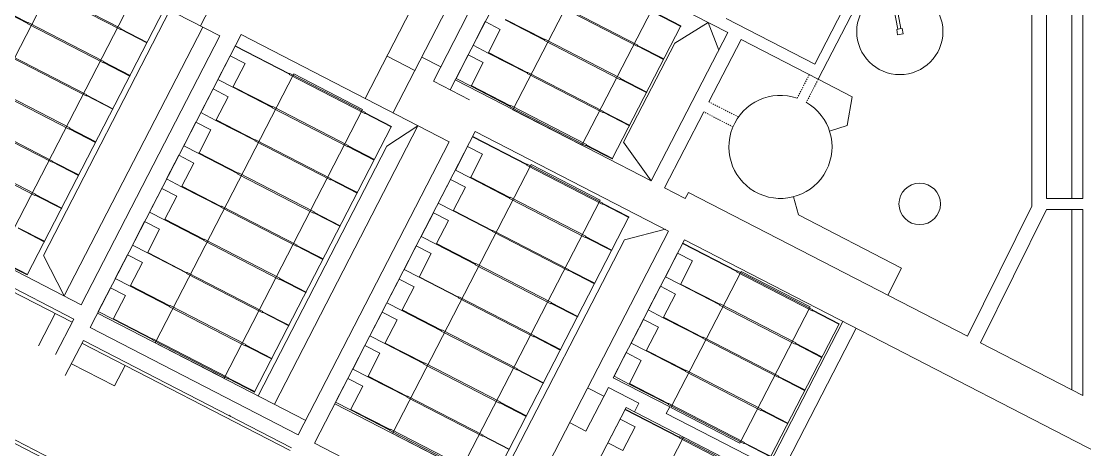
# Model space of a CAD drawing. Header units: millimetres. Extents: x -17350 to 3652, y -2474 to 12378.
# Drawn here: x -16449 to -15528, y -578 to -207 of the extents above; entities that cross this region are included whole.
import ezdxf

# ---------------------------------------------------------------- set-up
doc = ezdxf.new("R2010")
doc.units = ezdxf.units.MM
doc.linetypes.add('DASHED_1', pattern=[2, 1, -1])
doc.layers.add('HOVED', color=40, linetype='Continuous', lineweight=9)

msp = doc.modelspace()

# ---------------------------------------------------------------- linework, layer by layer
at = {"layer": 'HOVED'}
for p, q in [((-16294.09, -211.22), (-16239.58, -105.5)), ((-15708.54, -115.8), (-15690.3, -214.05)), ((-15705.76, -115.35), (-15687.54, -213.53)), ((-16460.13, -125.62), (-16277.36, -219.84)), ((-16127.19, -286.2), (-16047.83, -132.26)), ((-16077.92, -266.59), (-16012.67, -140.02)), ((-15837.52, -217.02), (-15960.55, -153.59)), ((-15715.34, -153.54), (-15762.17, -244.38)), ((-15704.57, -151.64), (-15759.11, -257.44)), ((-15574.01, -367.32), (-15574.01, -151.64)), ((-15561.41, -360.84), (-15561.41, -151.64)), ((-15539.36, -360.84), (-15539.36, -151.64)), ((-15530.05, -360.84), (-15530.05, -151.64)), ((-16428.96, -180.64), (-16363.44, -214.41)), ((-16428.44, -179.63), (-16362.92, -213.4)), ((-16101.3, -176.6), (-16151.58, -274.13)), ((-16477.67, -191.53), (-16443.62, -209.08)), ((-16477.44, -191.08), (-16443.39, -208.63)), ((-16092.4, -259.13), (-16056.99, -190.44)), ((-16325.47, -196.71), (-16444.17, -426.96)), ((-16430.21, -410.2), (-16320.58, -197.56)), ((-15981.49, -195.04), (-15915.98, -228.82)), ((-15980.97, -194.03), (-15915.46, -227.81)), ((-15901.02, -199.81), (-15878.23, -211.56)), ((-15900.79, -199.36), (-15878, -211.11)), ((-16443.77, -209.36), (-16443.25, -208.35)), ((-16443.77, -209.36), (-16443.25, -208.35)), ((-16443.77, -209.36), (-16378.25, -243.14)), ((-16443.25, -208.35), (-16377.73, -242.13)), ((-16030.2, -205.93), (-15996.16, -223.49)), ((-16029.97, -205.49), (-15995.93, -223.04)), ((-15878, -211.11), (-15937.47, -326.46)), ((-15854.39, -208.32), (-15883.39, -226.12)), ((-15878.23, -211.56), (-15878, -211.11)), ((-15854.39, -208.32), (-15845.33, -232.16)), ((-15762.17, -244.38), (-15838.94, -204.8)), ((-16412.09, -445.17), (-16292.02, -212.28)), ((-16397.42, -452.73), (-16277.36, -219.84)), ((-16389.76, -472.4), (-16259, -218.76)), ((-16363.44, -214.41), (-16362.92, -213.4)), ((-16363.44, -214.41), (-16362.92, -213.4)), ((-16363.3, -214.13), (-16340.51, -225.88)), ((-16363.07, -213.68), (-16340.28, -225.43)), ((-16078.64, -311.74), (-16259, -218.76)), ((-15837.52, -217.02), (-15903.76, -345.51)), ((-15688.85, -213.78), (-15691.17, -214.21)), ((-15691.17, -214.21), (-15690.31, -218.89)), ((-15685.66, -218.02), (-15690.31, -218.89)), ((-15688.85, -213.78), (-15686.53, -213.35)), ((-15686.53, -213.35), (-15685.66, -218.02)), ((-16264.21, -228.86), (-16217.17, -253.11)), ((-16263.98, -228.41), (-16216.94, -252.66)), ((-15996.3, -223.77), (-15995.78, -222.76)), ((-15996.3, -223.77), (-15995.78, -222.76)), ((-15996.3, -223.77), (-15930.79, -257.54)), ((-15995.78, -222.76), (-15930.27, -256.53)), ((-15883.39, -226.12), (-15927.68, -312.03)), ((-15915.98, -228.82), (-15915.46, -227.81)), ((-15915.98, -228.82), (-15915.46, -227.81)), ((-15915.83, -228.54), (-15893.04, -240.29)), ((-15915.6, -228.09), (-15892.81, -239.84)), ((-15825.99, -222.96), (-15853.8, -276.92)), ((-15759.11, -257.44), (-15825.99, -222.96)), ((-16458.58, -238.09), (-16393.06, -271.86)), ((-16458.06, -237.08), (-16392.54, -270.86)), ((-16108.39, -249.72), (-16132.57, -237.26)), ((-16086, -246.72), (-16102.46, -238.23)), ((-16045.01, -234.66), (-16044.78, -234.21)), ((-16045.01, -234.66), (-16010.97, -252.21)), ((-16044.78, -234.21), (-16010.74, -251.76)), ((-16378.25, -243.14), (-16377.73, -242.13)), ((-16378.25, -243.14), (-16377.73, -242.13)), ((-16378.11, -242.86), (-16355.32, -254.61)), ((-16377.88, -242.41), (-16355.08, -254.16)), ((-15893.04, -240.29), (-15892.81, -239.84)), ((-16355.32, -254.61), (-16355.08, -254.16)), ((-16217.31, -253.39), (-16216.79, -252.38)), ((-16217.31, -253.39), (-16151.8, -287.16)), ((-16216.79, -252.38), (-16151.28, -286.16)), ((-16011.11, -252.49), (-16010.59, -251.48)), ((-16011.11, -252.49), (-16010.59, -251.48)), ((-16011.11, -252.49), (-15945.6, -286.27)), ((-16010.59, -251.48), (-15945.08, -285.26)), ((-15930.79, -257.54), (-15930.27, -256.53)), ((-15930.79, -257.54), (-15930.27, -256.53)), ((-15930.64, -257.26), (-15907.85, -269.01)), ((-15930.41, -256.81), (-15907.62, -268.56)), ((-15729.6, -272.66), (-15759.11, -257.44)), ((-16473.39, -266.81), (-16407.87, -300.59)), ((-16472.87, -265.81), (-16407.35, -299.58)), ((-16266.02, -264.28), (-16265.79, -263.83)), ((-16266.02, -264.28), (-16231.98, -281.83)), ((-16265.79, -263.83), (-16231.75, -281.39)), ((-16061.12, -275.26), (-16092.4, -259.13)), ((-16041.61, -274.44), (-16073.49, -258)), ((-16059.82, -263.39), (-16059.59, -262.94)), ((-16059.82, -263.39), (-16025.78, -280.94)), ((-16059.59, -262.94), (-16025.55, -280.49)), ((-16393.06, -271.86), (-16392.54, -270.86)), ((-16393.06, -271.86), (-16392.54, -270.86)), ((-16392.92, -271.58), (-16370.13, -283.33)), ((-16392.69, -271.14), (-16369.89, -282.89)), ((-16041.61, -274.44), (-15903.76, -345.51)), ((-15907.85, -269.01), (-15907.62, -268.56)), ((-15729.6, -272.66), (-15733.93, -297.55)), ((-16370.13, -283.33), (-16369.89, -282.89)), ((-16232.12, -282.11), (-16231.6, -281.11)), ((-16232.12, -282.11), (-16231.6, -281.11)), ((-16232.12, -282.11), (-16166.61, -315.89)), ((-16231.6, -281.11), (-16166.09, -314.88)), ((-16025.92, -281.22), (-16025.4, -280.21)), ((-16025.92, -281.22), (-15960.41, -314.99)), ((-16025.4, -280.21), (-15959.89, -313.99)), ((-15945.6, -286.27), (-15945.08, -285.26)), ((-15945.6, -286.27), (-15945.08, -285.26)), ((-16487.68, -294.53), (-16422.16, -328.31)), ((-16280.83, -293.01), (-16280.6, -292.56)), ((-16280.83, -293.01), (-16246.79, -310.56)), ((-16280.6, -292.56), (-16246.56, -310.11)), ((-16151.8, -287.16), (-16151.28, -286.16)), ((-16151.65, -286.88), (-16128.86, -298.63)), ((-16151.42, -286.44), (-16128.63, -298.19)), ((-15945.45, -285.99), (-15922.66, -297.74)), ((-15945.22, -285.54), (-15922.43, -297.29)), ((-15858.27, -285.59), (-15892.23, -351.45)), ((-16488.2, -295.54), (-16422.68, -329.32)), ((-16407.87, -300.59), (-16407.35, -299.58)), ((-16407.73, -300.31), (-16384.94, -312.06)), ((-16407.49, -299.86), (-16384.7, -311.61)), ((-16128.86, -298.63), (-16247.57, -528.89)), ((-16230.15, -538.97), (-16105.78, -297.75)), ((-16195.34, -572.63), (-16056.14, -302.63)), ((-16105.78, -297.75), (-16132.76, -315.45)), ((-16128.86, -298.63), (-16128.63, -298.19)), ((-16056.14, -302.63), (-15888.82, -388.9)), ((-15922.66, -297.74), (-15922.43, -297.29)), ((-15733.93, -297.55), (-15749.29, -302.45)), ((-16384.94, -312.06), (-16384.7, -311.61)), ((-16246.93, -310.84), (-16246.41, -309.83)), ((-16246.93, -310.84), (-16246.41, -309.83)), ((-16246.93, -310.84), (-16181.42, -344.62)), ((-16246.41, -309.83), (-16180.9, -343.61)), ((-16209.4, -565.39), (-16078.64, -311.74)), ((-16058.58, -307.34), (-16011.54, -331.6)), ((-16058.34, -306.9), (-16011.31, -331.15)), ((-15903.76, -345.51), (-15927.68, -312.03)), ((-16295.64, -321.73), (-16295.41, -321.29)), ((-16295.64, -321.73), (-16261.6, -339.29)), ((-16295.41, -321.29), (-16261.37, -338.84)), ((-16244.25, -531.7), (-16132.76, -315.45)), ((-16166.61, -315.89), (-16166.09, -314.88)), ((-16166.61, -315.89), (-16166.09, -314.88)), ((-16166.46, -315.61), (-16143.67, -327.36)), ((-16166.23, -315.16), (-16143.44, -326.91)), ((-15960.41, -314.99), (-15959.89, -313.99)), ((-15960.26, -314.71), (-15937.47, -326.46)), ((-15960.03, -314.27), (-15937.24, -326.02)), ((-16503.01, -324.27), (-16437.49, -358.04)), ((-16502.49, -323.26), (-16436.97, -357.04)), ((-16422.68, -329.32), (-16422.16, -328.31)), ((-16422.54, -329.04), (-16399.75, -340.79)), ((-16422.3, -328.59), (-16399.51, -340.34)), ((-16011.68, -331.88), (-16011.16, -330.87)), ((-16011.16, -330.87), (-15945.65, -364.64)), ((-15937.47, -326.46), (-15937.24, -326.02)), ((-16399.75, -340.79), (-16399.51, -340.34)), ((-16261.74, -339.57), (-16261.22, -338.56)), ((-16261.74, -339.57), (-16261.22, -338.56)), ((-16261.74, -339.57), (-16196.23, -373.34)), ((-16261.22, -338.56), (-16195.71, -372.33)), ((-16011.68, -331.88), (-15946.17, -365.65)), ((-16181.42, -344.62), (-16180.9, -343.61)), ((-16181.42, -344.62), (-16180.9, -343.61)), ((-16181.27, -344.34), (-16158.48, -356.09)), ((-16181.04, -343.89), (-16158.25, -355.64)), ((-16060.39, -342.77), (-16060.16, -342.32)), ((-16060.39, -342.77), (-16026.35, -360.32)), ((-16060.16, -342.32), (-16026.12, -359.87)), ((-16397.42, -452.73), (-16580.2, -358.5)), ((-16437.49, -358.04), (-16436.97, -357.04)), ((-16437.35, -357.76), (-16414.55, -369.51)), ((-16437.11, -357.32), (-16414.32, -369.06)), ((-16310.45, -350.46), (-16310.22, -350.01)), ((-16310.45, -350.46), (-16276.41, -368.01)), ((-16310.22, -350.01), (-16276.18, -367.56)), ((-16158.48, -356.09), (-16158.25, -355.64)), ((-15892.23, -351.45), (-15874.29, -360.7)), ((-15874.29, -360.7), (-15871.54, -355.37)), ((-15629.88, -479.95), (-15871.54, -355.37)), ((-15776.2, -374.97), (-15780.39, -359.16)), ((-16403.83, -465.15), (-16600.66, -363.67)), ((-16276.55, -368.29), (-16276.03, -367.28)), ((-16276.55, -368.29), (-16211.04, -402.07)), ((-16276.03, -367.28), (-16210.52, -401.06)), ((-16026.49, -360.6), (-16025.97, -359.59)), ((-16026.49, -360.6), (-16025.97, -359.59)), ((-16026.49, -360.6), (-15960.98, -394.38)), ((-16025.97, -359.59), (-15960.46, -393.37)), ((-15946.17, -365.65), (-15945.65, -364.64)), ((-15946.02, -365.37), (-15923.23, -377.12)), ((-15945.79, -364.92), (-15923, -376.67)), ((-15574.01, -367.32), (-15629.88, -479.95)), ((-15530.05, -360.84), (-15561.41, -360.84)), ((-16414.55, -369.51), (-16414.32, -369.06)), ((-16196.23, -373.34), (-16195.71, -372.33)), ((-16196.23, -373.34), (-16195.71, -372.33)), ((-16196.08, -373.06), (-16173.29, -384.81)), ((-16195.85, -372.61), (-16173.06, -384.36)), ((-16075.2, -371.5), (-16074.97, -371.05)), ((-16075.2, -371.5), (-16041.16, -389.05)), ((-16074.97, -371.05), (-16040.93, -388.6)), ((-15923, -376.67), (-16041.71, -606.93)), ((-15923.23, -377.12), (-15923, -376.67)), ((-15686.85, -421.03), (-15776.2, -374.97)), ((-15561.41, -370.27), (-15618.68, -485.73)), ((-15530.05, -370.27), (-15561.41, -370.27)), ((-15539.36, -526.59), (-15539.36, -370.27)), ((-15530.05, -531.42), (-15530.05, -370.27)), ((-16452.15, -386.49), (-16429.36, -398.24)), ((-16451.92, -386.04), (-16429.13, -397.79)), ((-16325.26, -379.19), (-16325.03, -378.74)), ((-16325.26, -379.19), (-16291.22, -396.74)), ((-16325.03, -378.74), (-16290.99, -396.29)), ((-16173.29, -384.81), (-16173.06, -384.36)), ((-16291.36, -397.02), (-16290.84, -396.01)), ((-16290.84, -396.01), (-16225.33, -429.79)), ((-16041.3, -389.33), (-16040.78, -388.32)), ((-16041.3, -389.33), (-16040.78, -388.32)), ((-16041.3, -389.33), (-15975.78, -423.1)), ((-16040.78, -388.32), (-15975.27, -422.1)), ((-15992.26, -589.53), (-15888.82, -388.9)), ((-15960.98, -394.38), (-15960.46, -393.37)), ((-15960.98, -394.38), (-15960.46, -393.37)), ((-15960.83, -394.1), (-15938.04, -405.85)), ((-15960.6, -393.65), (-15937.81, -405.4)), ((-15891.39, -387.18), (-15927.01, -396.48)), ((-16429.36, -398.24), (-16429.13, -397.79)), ((-16291.36, -397.02), (-16225.85, -430.79)), ((-16211.04, -402.07), (-16210.52, -401.06)), ((-16210.89, -401.79), (-16188.1, -413.54)), ((-16210.66, -401.34), (-16187.87, -413.09)), ((-16090.01, -400.22), (-16089.78, -399.77)), ((-16090.01, -400.22), (-16055.97, -417.77)), ((-16089.78, -399.77), (-16055.73, -417.33)), ((-16037.49, -610.77), (-15927.01, -396.48)), ((-15936.58, -516.05), (-15874.96, -396.53)), ((-15876.66, -399.83), (-15876.43, -399.38)), ((-15876.66, -399.83), (-15829.62, -424.08)), ((-15876.43, -399.38), (-15829.39, -423.63)), ((-15721.79, -475.5), (-15874.96, -396.53)), ((-16412.09, -445.17), (-16430.21, -410.2)), ((-16340.07, -407.91), (-16339.84, -407.46)), ((-16340.07, -407.91), (-16306.03, -425.46)), ((-16339.84, -407.46), (-16305.8, -425.02)), ((-16188.1, -413.54), (-16187.87, -413.09)), ((-16405.27, -467.95), (-16505.43, -416.31)), ((-16466.96, -415.22), (-16444.17, -426.96)), ((-16466.73, -414.77), (-16443.94, -426.52)), ((-16056.11, -418.05), (-16055.59, -417.05)), ((-16056.11, -418.05), (-16055.59, -417.05)), ((-16056.11, -418.05), (-15990.59, -451.83)), ((-16055.59, -417.05), (-15990.07, -450.82)), ((-15975.78, -423.1), (-15975.27, -422.1)), ((-15975.78, -423.1), (-15975.27, -422.1)), ((-15975.64, -422.82), (-15952.85, -434.57)), ((-15975.41, -422.38), (-15952.62, -434.13)), ((-15829.77, -424.36), (-15829.25, -423.35)), ((-15829.25, -423.35), (-15763.73, -457.13)), ((-15686.85, -421.03), (-15698.89, -444.37)), ((-16306.17, -425.74), (-16305.65, -424.74)), ((-16306.17, -425.74), (-16240.66, -459.52)), ((-16305.65, -424.74), (-16240.14, -458.51)), ((-16225.85, -430.79), (-16225.33, -429.79)), ((-16225.7, -430.51), (-16202.91, -442.26)), ((-16225.47, -430.07), (-16202.68, -441.82)), ((-16104.82, -428.95), (-16104.59, -428.5)), ((-16104.82, -428.95), (-16070.78, -446.5)), ((-16104.59, -428.5), (-16070.54, -446.05)), ((-15829.77, -424.36), (-15764.25, -458.14)), ((-16354.88, -436.64), (-16354.65, -436.19)), ((-16354.88, -436.64), (-16320.84, -454.19)), ((-16354.65, -436.19), (-16320.61, -453.74)), ((-16202.91, -442.26), (-16202.68, -441.82)), ((-15878.48, -435.25), (-15878.25, -434.81)), ((-15878.48, -435.25), (-15844.43, -452.81)), ((-15878.25, -434.81), (-15844.2, -452.36)), ((-16070.92, -446.78), (-16070.4, -445.77)), ((-16070.92, -446.78), (-16005.4, -480.56)), ((-16070.4, -445.77), (-16004.88, -479.55)), ((-15990.59, -451.83), (-15990.07, -450.82)), ((-15990.59, -451.83), (-15990.07, -450.82)), ((-15990.22, -451.1), (-15967.43, -462.85)), ((-16434.37, -488.39), (-16419.93, -460.39)), ((-16203, -552.97), (-16383.36, -459.98)), ((-16320.98, -454.47), (-16320.46, -453.46)), ((-16320.98, -454.47), (-16255.47, -488.25)), ((-16320.46, -453.46), (-16254.95, -487.24)), ((-16240.66, -459.52), (-16240.14, -458.51)), ((-16240.51, -459.24), (-16217.72, -470.99)), ((-16240.28, -458.79), (-16217.49, -470.54)), ((-16119.63, -457.67), (-16119.4, -457.23)), ((-16119.63, -457.67), (-16085.59, -475.23)), ((-16119.4, -457.23), (-16085.35, -474.78)), ((-15990.45, -451.55), (-15967.66, -463.3)), ((-15844.58, -453.09), (-15844.06, -452.08)), ((-15844.58, -453.09), (-15844.06, -452.08)), ((-15844.58, -453.09), (-15779.06, -486.86)), ((-15844.06, -452.08), (-15778.54, -485.86)), ((-15764.25, -458.14), (-15763.73, -457.13)), ((-15764.11, -457.86), (-15741.32, -469.61)), ((-15763.88, -457.41), (-15741.09, -469.16)), ((-16419.7, -495.95), (-16403.83, -465.15)), ((-16369.69, -465.36), (-16369.46, -464.92)), ((-16369.69, -465.36), (-16335.65, -482.92)), ((-16369.46, -464.92), (-16335.42, -482.47)), ((-15967.66, -463.3), (-15967.43, -462.85)), ((-15893.29, -463.98), (-15893.06, -463.53)), ((-15893.29, -463.98), (-15859.24, -481.53)), ((-15893.06, -463.53), (-15859.01, -481.08)), ((-15802.09, -592.27), (-15737.67, -467.31)), ((-15741.09, -469.16), (-15800.56, -584.51)), ((-15741.32, -469.61), (-15741.09, -469.16)), ((-15558.92, -1034.87), (-16640.28, -477.38)), ((-15910.97, -850.21), (-16636.19, -476.33)), ((-16209.4, -565.39), (-16389.76, -472.4)), ((-16217.72, -470.99), (-16217.49, -470.54)), ((-16085.73, -475.51), (-16085.21, -474.5)), ((-16085.73, -475.51), (-16020.21, -509.28)), ((-16085.21, -474.5), (-16019.69, -508.27)), ((-15795.39, -607.13), (-15726.33, -473.16)), ((-15403.7, -639.49), (-15721.79, -475.5)), ((-16411.26, -514.09), (-16395.54, -483.6)), ((-16216.46, -579.08), (-16396.82, -486.09)), ((-16215.18, -576.58), (-16395.54, -483.6)), ((-16335.79, -483.2), (-16335.27, -482.19)), ((-16335.79, -483.2), (-16270.28, -516.97)), ((-16335.27, -482.19), (-16269.76, -515.96)), ((-16255.47, -488.25), (-16254.95, -487.24)), ((-16255.32, -487.97), (-16232.53, -499.72)), ((-16255.09, -487.52), (-16232.3, -499.27)), ((-16134.44, -486.4), (-16134.21, -485.95)), ((-16134.44, -486.4), (-16100.39, -503.95)), ((-16134.21, -485.95), (-16100.16, -503.5)), ((-16005.4, -480.56), (-16004.88, -479.55)), ((-16005.26, -480.28), (-15982.47, -492.03)), ((-16005.03, -479.83), (-15982.24, -491.58)), ((-15859.39, -481.81), (-15858.87, -480.8)), ((-15859.39, -481.81), (-15858.87, -480.8)), ((-15859.39, -481.81), (-15793.87, -515.59)), ((-15858.87, -480.8), (-15793.35, -514.58)), ((-15779.06, -486.86), (-15778.54, -485.86)), ((-15779.06, -486.86), (-15778.54, -485.86)), ((-15778.92, -486.58), (-15756.13, -498.33)), ((-15778.69, -486.14), (-15755.9, -497.88)), ((-15530.05, -531.42), (-15618.68, -485.73)), ((-15982.47, -492.03), (-15982.24, -491.58)), ((-15908.1, -492.71), (-15907.87, -492.26)), ((-15908.1, -492.71), (-15874.05, -510.26)), ((-15907.87, -492.26), (-15873.82, -509.81)), ((-16368.5, -523.14), (-16405.97, -503.82)), ((-16368.5, -523.14), (-16359.41, -505.49)), ((-16232.53, -499.72), (-16232.3, -499.27)), ((-16100.54, -504.23), (-16100.02, -503.22)), ((-16100.54, -504.23), (-16035.02, -538.01)), ((-16100.02, -503.22), (-16034.5, -537)), ((-15756.13, -498.33), (-15755.9, -497.88)), ((-16149.25, -515.13), (-16149.02, -514.68)), ((-16149.25, -515.13), (-16115.2, -532.68)), ((-16149.02, -514.68), (-16114.97, -532.23)), ((-16020.21, -509.28), (-16019.69, -508.27)), ((-16020.07, -509), (-15997.28, -520.75)), ((-16019.84, -508.55), (-15997.05, -520.3)), ((-15874.2, -510.54), (-15873.68, -509.53)), ((-15874.2, -510.54), (-15873.68, -509.53)), ((-15874.2, -510.54), (-15808.68, -544.32)), ((-15873.68, -509.53), (-15808.16, -543.31)), ((-15793.87, -515.59), (-15793.35, -514.58)), ((-15793.87, -515.59), (-15793.35, -514.58)), ((-15793.73, -515.31), (-15770.94, -527.06)), ((-15793.5, -514.86), (-15770.71, -526.61)), ((-16270.28, -516.97), (-16269.76, -515.96)), ((-16270.13, -516.69), (-16247.34, -528.44)), ((-16269.9, -516.24), (-16247.11, -527.99)), ((-15997.28, -520.75), (-15997.05, -520.3)), ((-15960.35, -562.16), (-15940.85, -524.35)), ((-15944.76, -531.92), (-15958.82, -524.67)), ((-15914.38, -537.99), (-15940.85, -524.35)), ((-15887.71, -541.24), (-15936.58, -516.05)), ((-15922.91, -521.43), (-15922.68, -520.98)), ((-15922.91, -521.43), (-15888.86, -538.98)), ((-15922.68, -520.98), (-15888.63, -538.54)), ((-16115.35, -532.96), (-16114.83, -531.95)), ((-16115.35, -532.96), (-16049.83, -566.73)), ((-16114.83, -531.95), (-16049.31, -565.73)), ((-15770.94, -527.06), (-15770.71, -526.61)), ((-16037.49, -610.77), (-16177.73, -538.47)), ((-16164.06, -543.85), (-16163.83, -543.4)), ((-16163.83, -543.4), (-16129.78, -560.96)), ((-16048.14, -779.5), (-15925.59, -541.8)), ((-16035.02, -538.01), (-16034.5, -537)), ((-16034.88, -537.73), (-16012.09, -549.48)), ((-16034.65, -537.28), (-16011.86, -549.03)), ((-15926.27, -543.12), (-15879.24, -567.37)), ((-15796.29, -608.47), (-15925.59, -541.8)), ((-15914.38, -537.99), (-15918.29, -545.57)), ((-15890.68, -547.01), (-15887.71, -541.24)), ((-15889.01, -539.26), (-15888.49, -538.26)), ((-15889.01, -539.26), (-15823.49, -573.04)), ((-15888.49, -538.26), (-15822.97, -572.03)), ((-15808.68, -544.32), (-15808.16, -543.31)), ((-15808.68, -544.32), (-15808.16, -543.31)), ((-16268.99, -548.38), (-16268.19, -549.44)), ((-16164.06, -543.85), (-16130.01, -561.4)), ((-16012.09, -549.48), (-16011.86, -549.03)), ((-15926.51, -543.56), (-15879.47, -567.82)), ((-15790.91, -598.44), (-15890.68, -547.01)), ((-15808.54, -544.04), (-15785.75, -555.78)), ((-15808.31, -543.59), (-15785.52, -555.34)), ((-16130.16, -561.68), (-16129.64, -560.68)), ((-16130.16, -561.68), (-16064.64, -595.46)), ((-16129.64, -560.68), (-16064.12, -594.45)), ((-15960.35, -562.16), (-15974.41, -554.91)), ((-15785.75, -555.78), (-15785.52, -555.34)), ((-16049.83, -566.73), (-16049.31, -565.73)), ((-16049.69, -566.45), (-16026.9, -578.2)), ((-16049.46, -566.01), (-16026.67, -577.76)), ((-15879.61, -568.1), (-15879.09, -567.09)), ((-15879.61, -568.1), (-15814.1, -601.87)), ((-15879.09, -567.09), (-15813.58, -600.86)), ((-16008.85, -668.78), (-16195.34, -572.63)), ((-16026.9, -578.2), (-16026.67, -577.76)), ((-15823.49, -573.04), (-15822.97, -572.03)), ((-15823.35, -572.76), (-15800.56, -584.51)), ((-15823.12, -572.31), (-15800.33, -584.06))]:
    msp.add_line(p, q, dxfattribs=at)
at = {"layer": 'HOVED', "linetype": 'DASHED_1'}
for p, q in [((-15766.85, -253.45), (-15777.36, -273.84)), ((-15759.11, -257.44), (-15769.41, -277.41)), ((-15828.19, -290.13), (-15853.8, -276.92)), ((-15832.95, -298.65), (-15858.27, -285.59))]:
    msp.add_line(p, q, dxfattribs=at)
at = {"layer": 'HOVED'}
for points in [[(-16350.49, -182.14), (-16470.55, -415.03), (-16530.25, -384.26), (-16410.18, -151.37)], [(-15903.03, -196.55), (-15963.85, -314.53), (-16023.54, -283.76), (-15962.72, -165.77)], [(-16153.66, -283.62), (-16273.72, -516.51), (-16333.41, -485.73), (-16213.35, -252.84)], [(-15948.02, -362.11), (-16068.09, -595), (-16127.78, -564.22), (-16007.72, -331.33)], [(-15766.11, -454.59), (-15826.94, -572.58), (-15886.63, -541.8), (-15825.8, -423.82)], [(-15815.95, -598.33), (-15936.02, -831.22), (-15995.71, -800.44), (-15875.65, -567.55)]]:
    msp.add_lwpolyline(points, close=True, dxfattribs=at)
for points in [[(-16034.45, -214.17), (-16045.01, -234.66), (-16058.01, -227.96), (-16047.44, -207.47), (-16034.45, -214.17)], [(-16255.46, -243.79), (-16266.02, -264.28), (-16279.02, -257.58), (-16268.45, -237.09), (-16255.46, -243.79)], [(-16049.26, -242.89), (-16059.82, -263.39), (-16072.81, -256.69), (-16062.25, -236.19), (-16049.26, -242.89)], [(-16270.27, -272.51), (-16280.83, -293.01), (-16293.83, -286.31), (-16283.26, -265.81), (-16270.27, -272.51)], [(-16285.08, -301.24), (-16295.64, -321.73), (-16308.64, -315.04), (-16298.07, -294.54), (-16285.08, -301.24)], [(-16049.83, -322.27), (-16060.39, -342.77), (-16073.38, -336.07), (-16062.82, -315.58), (-16049.83, -322.27)], [(-16299.89, -329.96), (-16310.45, -350.46), (-16323.44, -343.76), (-16312.88, -323.27), (-16299.89, -329.96)], [(-16064.64, -351), (-16075.2, -371.5), (-16088.19, -364.8), (-16077.63, -344.3), (-16064.64, -351)], [(-16314.7, -358.69), (-16325.26, -379.19), (-16338.25, -372.49), (-16327.69, -351.99), (-16314.7, -358.69)], [(-16079.45, -379.73), (-16090.01, -400.22), (-16103, -393.52), (-16092.44, -373.03), (-16079.45, -379.73)], [(-16329.51, -387.42), (-16340.07, -407.91), (-16353.06, -401.21), (-16342.5, -380.72), (-16329.51, -387.42)], [(-16094.26, -408.45), (-16104.82, -428.95), (-16117.81, -422.25), (-16107.25, -401.76), (-16094.26, -408.45)], [(-16344.32, -416.14), (-16354.88, -436.64), (-16367.87, -429.94), (-16357.31, -409.45), (-16344.32, -416.14)], [(-15867.91, -414.76), (-15878.48, -435.25), (-15891.47, -428.56), (-15880.9, -408.06), (-15867.91, -414.76)], [(-15867.91, -414.76), (-15878.48, -435.25), (-15891.47, -428.56), (-15880.9, -408.06), (-15867.91, -414.76)], [(-16109.07, -437.18), (-16119.63, -457.67), (-16132.62, -450.98), (-16122.06, -430.48), (-16109.07, -437.18)], [(-16359.13, -444.87), (-16369.69, -465.36), (-16382.68, -458.67), (-16372.12, -438.17), (-16359.13, -444.87)], [(-15882.72, -443.49), (-15893.29, -463.98), (-15906.28, -457.28), (-15895.71, -436.79), (-15882.72, -443.49)], [(-16123.87, -465.91), (-16134.44, -486.4), (-16147.43, -479.7), (-16136.87, -459.21), (-16123.87, -465.91)], [(-15897.53, -472.21), (-15908.1, -492.71), (-15921.09, -486.01), (-15910.52, -465.51), (-15897.53, -472.21)], [(-16138.68, -494.63), (-16149.25, -515.13), (-16162.24, -508.43), (-16151.68, -487.93), (-16138.68, -494.63)], [(-15912.34, -500.94), (-15922.91, -521.43), (-15935.9, -514.74), (-15925.33, -494.24), (-15912.34, -500.94)], [(-16153.49, -523.36), (-16164.06, -543.85), (-16177.05, -537.15), (-16166.49, -516.66), (-16153.49, -523.36)], [(-15917.76, -558.49), (-15928.32, -578.99), (-15941.31, -572.29), (-15930.75, -551.8), (-15917.76, -558.49)]]:
    msp.add_lwpolyline(points, dxfattribs=at)
for centre, radius in [((-15688.42, -216.09), 37.31), ((-15671.22, -365.4), 17.97)]:
    msp.add_circle(centre, radius, dxfattribs=at)
msp.add_arc((-15791.82, -316.01), 44.64, 71.05572, 59.85601, dxfattribs=at)

doc.saveas('drawing.dxf')
